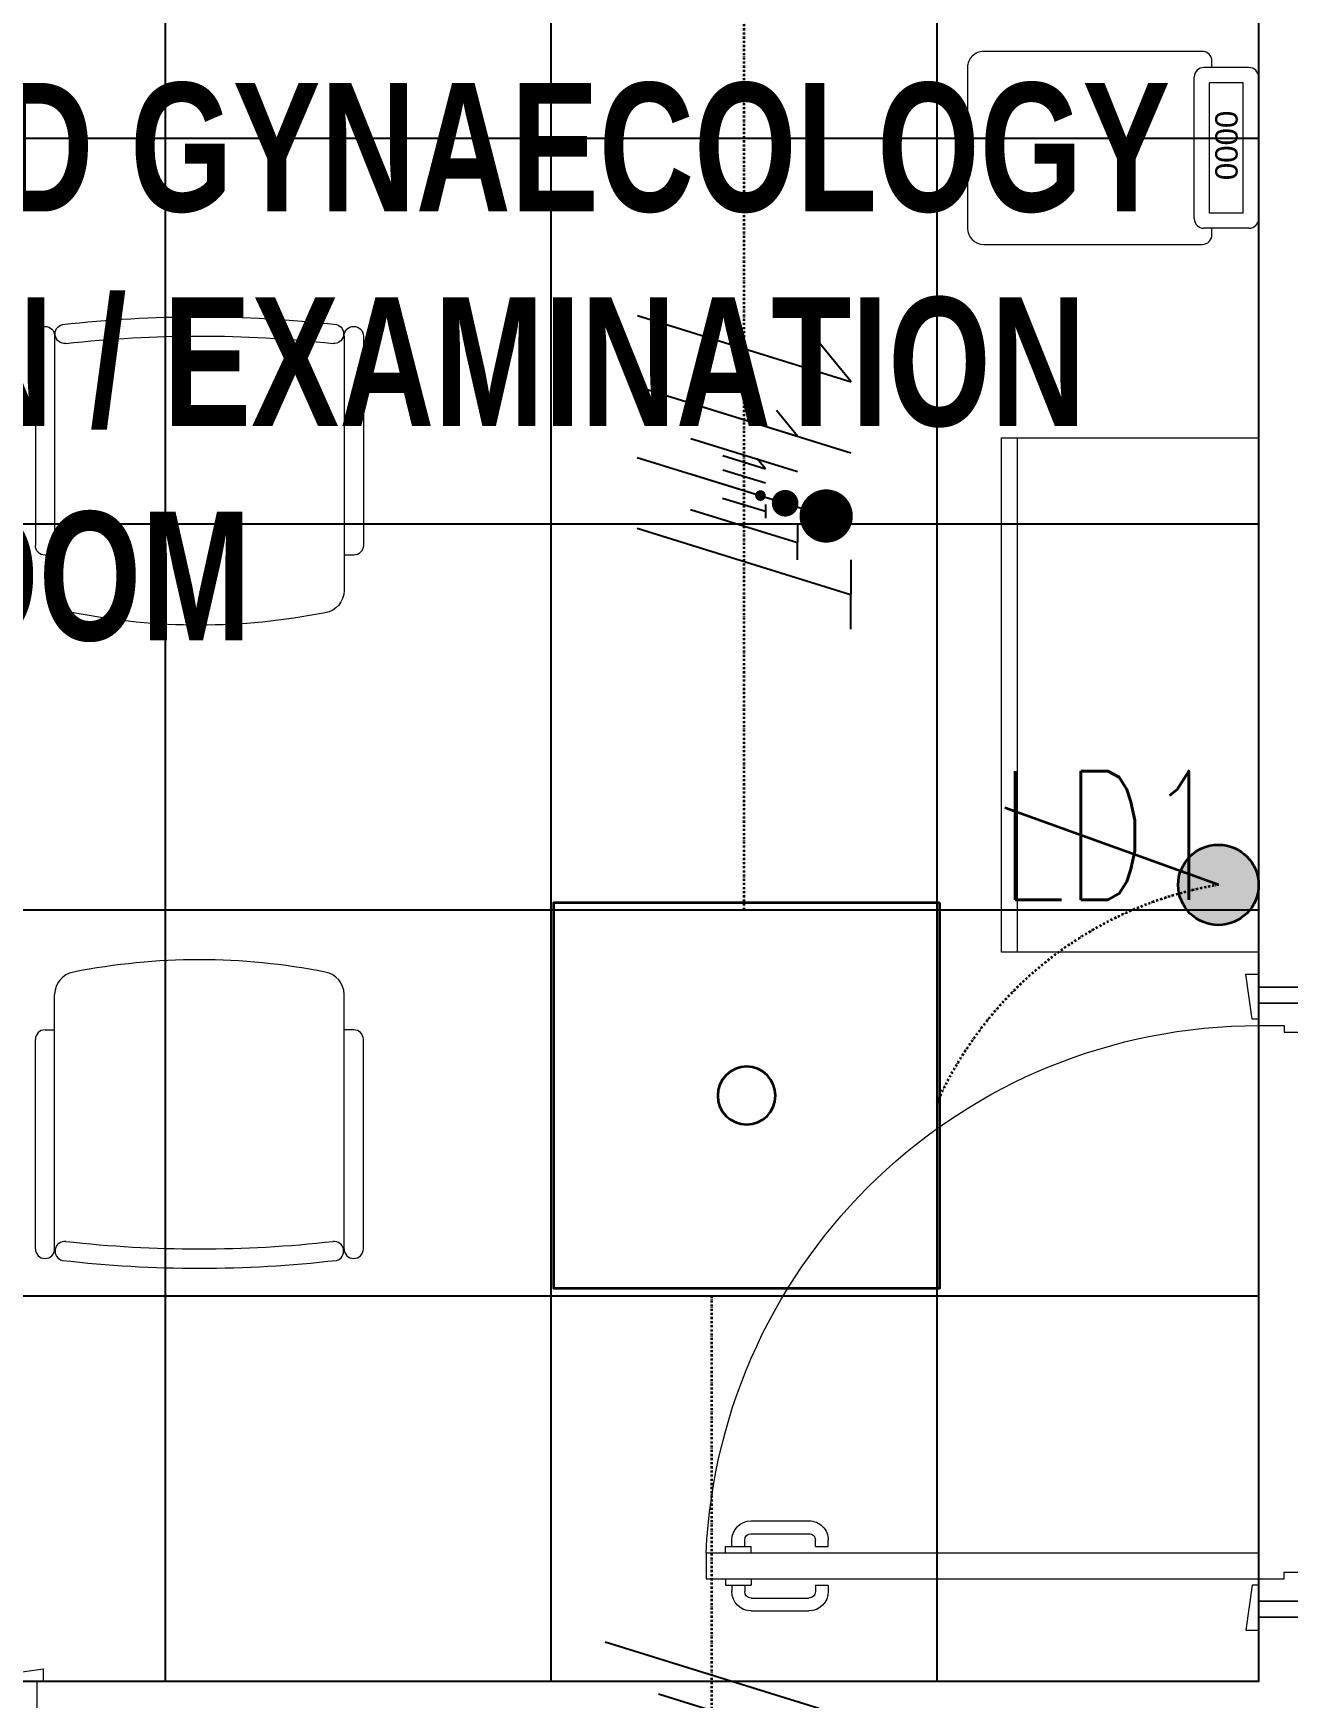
# Model space of a CAD drawing. Extents: x -12260 to 57327, y -29287 to 19916.
# Drawn here: x 21971 to 23921, y -6835 to -4247 of the extents above; entities that cross this region are included whole.
import ezdxf
from ezdxf.enums import TextEntityAlignment as Align

# ---------------------------------------------------------------- set-up
doc = ezdxf.new("R2010")
doc.units = 0
doc.header["$LTSCALE"] = 0.25
doc.linetypes.add('DASHDOT', pattern=[25.4, 12.7, -6.35, 0, -6.35])
for name, color, linetype, lineweight in [('01-First Floor$0$72_EGR_BASE_TEXT', 252, 'Continuous', 5), ('01-First Floor$0$LOADING', 253, 'Continuous', 5), ('01-First Floor$0$Walls', 251, 'Continuous', 5), ('01-First Floor$0$Wooden Joinery', 251, 'Continuous', 5), ('E-LITE-CIRC-NUMB', 6, 'Continuous', 25), ('E-LITE-CLNG', 150, 'Continuous', 35), ('E-LITE-CLNG-CNDT', 6, 'DASHDOT', 35), ('E-LITE-CTRL', 6, 'Continuous', 25), ('E-LITE-IDEN', 6, 'Continuous', 25), ('E-LITE-SWCH @ 100', 3, 'Continuous', 35), ('E-POWR-WIRE', 6, 'Continuous', 25), ('E-POWR-WIRE @ 100', 6, 'Continuous', 25), ('E-POWR-WIRE @ 20', 6, 'Continuous', 25), ('E-POWR-WIRE @ 50', 6, 'Continuous', 25)]:
    doc.layers.add(name, color=color, linetype=linetype, lineweight=lineweight)
doc.layers.add('01-First Floor$0$FALSE CEILING', color=251, linetype='Continuous')
doc.layers.add('01-First Floor$0$TME-NON MEDICAL FURNITURE', color=242, linetype='Continuous')
doc.styles.add('01-First Floor$0$Standard', font='arial.ttf')
doc.styles.add('01-First Floor$0$X3G_ENTITY_9EC9', font='swisscl.ttf', dxfattribs={"height": 0.2})
doc.styles.add('DC_SIMPLEX', font='SIMPLEX.shx', dxfattribs={"width": 0.7})

# ---------------------------------------------------------------- blocks, each defined once
blk = doc.blocks.new('01-First Floor$0$A$C72370EFE')
at = {"layer": '01-First Floor$0$Wooden Joinery'}
for p, q in [((-0.01, -0.04), (-0.02, -0.04)), ((-0.01, -0.03), (-0.01, -0.07)), ((0, -0.03), (-0.01, -0.03)), ((0.04, -0.03), (0.05, -0.03)), ((0.05, -0.03), (0.05, -0.07)), ((0.05, -0.04), (0.06, -0.04)), ((-0.05, -0.07), (-0.05, -0.16)), ((-0.03, -0.07), (-0.03, -0.16)), ((-0.01, -0.06), (-0.02, -0.06)), ((0, -0.07), (-0.01, -0.07)), ((0.04, -0.07), (0.05, -0.07)), ((0.05, -0.06), (0.06, -0.06)), ((0.07, -0.07), (0.07, -0.16)), ((0.09, -0.07), (0.09, -0.16)), ((-0.01, -0.17), (-0.02, -0.17)), ((-0.01, -0.17), (-0.01, -0.19)), ((0.05, -0.17), (0.06, -0.17)), ((0.05, -0.17), (0.05, -0.19)), ((-0.01, -0.19), (-0.02, -0.19)), ((0.05, -0.19), (0.06, -0.19))]:
    blk.add_line(p, q, dxfattribs=at)
for centre, radius, start, end in [((-0.02, -0.07), 0.03, 90, 180), ((0.06, -0.07), 0.03, 0, 90), ((-0.02, -0.07), 0.01, 90, 180), ((0.06, -0.07), 0.01, 0, 90), ((-0.02, -0.16), 0.03, 180, 270), ((-0.02, -0.16), 0.01, 180, 270), ((0.06, -0.16), 0.01, 270, 0), ((0.06, -0.16), 0.03, 270, 0)]:
    blk.add_arc(centre, radius, start, end, dxfattribs=at)
blk = doc.blocks.new('01-First Floor$0$A$C5DAD61B4')
at = {"layer": '01-First Floor$0$Wooden Joinery'}
for points in [[(80, 959.1), (80, 969.1), (10, 979.1), (10, 959.1)], [(940, 959.1), (940, 969.1), (1010, 979.1), (1010, 959.1)], [(70, 859.1), (70, 849.1), (0, 839.1), (0, 859.1)], [(120, 859.1), (120, 0), (80, 0), (80, 859.1)], [(950, 859.1), (950, 849.1), (1020, 839.1), (1020, 859.1)]]:
    blk.add_lwpolyline(points, close=True, dxfattribs=at)
for points in [[(45, 859.1), (45, 959.1), (20, 959.1), (20, 859.1), (45, 859.1)], [(45, 859.1), (80, 859.1), (80, 899.1), (90, 899.1), (90, 959.1), (45, 959.1), (45, 859.1)], [(975, 859.1), (940, 859.1), (940, 899.1), (930, 899.1), (930, 959.1), (975, 959.1), (975, 859.1)], [(975, 859.1), (975, 959.1), (1000, 959.1), (1000, 859.1), (975, 859.1)]]:
    blk.add_lwpolyline(points, dxfattribs=at)
blk.add_arc((80, 859.1), 860, 272.666, 0, dxfattribs=at)
at = {"layer": '01-First Floor$0$Wooden Joinery', "xscale": 999.9999999998854, "yscale": 999.9999999998854, "zscale": 999.9999999998854, "rotation": 180}
blk.add_blockref('01-First Floor$0$A$C72370EFE', (120, 0), dxfattribs=at)
blk = doc.blocks.new('01-First Floor$0$GF21016-P')
at = {"layer": '01-First Floor$0$LOADING', "extrusion": (-1.24384e-09, -1.20261e-09, -1)}
for p, q in [((0.0128, 0.0179), (0.0128, 0.4136)), ((0.4628, 0.0179), (0.4628, 0.4136)), ((-0.0172, 0.0179), (-0.0172, 0.3435)), ((-0.0022, 0.3585), (0.0128, 0.3585)), ((0.4778, 0.3585), (0.4628, 0.3585)), ((0.4928, 0.0179), (0.4928, 0.3435)), ((0.4778, 0.0029), (0.4778, 0.0029))]:
    blk.add_line(p, q, dxfattribs=at)
for centre, radius, start, end in [((-0.2378, -0.5362), 1.0036, 78.7568, 101.2432), ((-0.0478, 0.4136), 0.035, 0, 80.6557), ((-0.4278, 0.4136), 0.035, 99.3443, 180), ((0.0022, 0.3435), 0.015, 0, 90), ((-0.4778, 0.3435), 0.015, 90, 180), ((-0.0284, 0.0145), 0.015, 284.3864, 95.5209), ((-0.2378, 1.8928), 1.8749, 263.6341, 276.3659), ((-0.4471, 0.0145), 0.015, 84.4791, 255.6136), ((0.0022, 0.0179), 0.015, 270, 0), ((0.0022, 0.0179), 0.015, 180, 270), ((-0.2378, 1.8734), 1.8855, 263.5119, 276.4881), ((-0.4778, 0.0179), 0.015, 270, 0), ((-0.4778, 0.0179), 0.015, 180, 270)]:
    blk.add_arc(centre, radius, start, end, dxfattribs=at)
blk = doc.blocks.new('01-First Floor$0$GF21027-P')
at = {"layer": '01-First Floor$0$LOADING'}
for p, q in [((0.4, 0.4), (-0.4, 0.4)), ((-0.4, 0.4), (-0.4, 0)), ((0.4, 0), (0.4, 0.4)), ((-0.4, 0.025), (0.4, 0.025)), ((-0.4, 0), (0.4, 0))]:
    blk.add_line(p, q, dxfattribs=at)
blk = doc.blocks.new('01-First Floor$0$HF13461A-P')
at = {"layer": '01-First Floor$0$LOADING'}
for p, q in [((0.2579, 0.4503), (0.0379, 0.4503)), ((0.0229, 0.4353), (0.0229, 0.3653)), ((0.2493, 0.4266), (0.0466, 0.4266)), ((0.0466, 0.4266), (0.0466, 0.3739)), ((0.2493, 0.4266), (0.2493, 0.3739)), ((0.2729, 0.4353), (0.2729, 0.3653)), ((-0.0021, 0.3628), (-0.0021, 0.0228)), ((0.0229, 0.3778), (0.0129, 0.3778)), ((0.2493, 0.3739), (0.0466, 0.3739)), ((0.2829, 0.3778), (0.2729, 0.3778)), ((0.2979, 0.0228), (0.2979, 0.3628)), ((0.2579, 0.3503), (0.0379, 0.3503)), ((0.0229, -0.0022), (0.2729, -0.0022))]:
    blk.add_line(p, q, dxfattribs=at)
for centre, radius, start, end in [((0.0379, 0.4353), 0.015, 90, 180), ((0.2579, 0.4353), 0.015, 0, 90), ((0.0129, 0.3628), 0.015, 90, 180), ((0.0379, 0.3653), 0.015, 180, 270), ((0.2579, 0.3653), 0.015, 270, 0), ((0.2829, 0.3628), 0.015, 0, 90), ((0.0229, 0.0228), 0.025, 180, 270), ((0.2729, 0.0228), 0.025, 270, 0)]:
    blk.add_arc(centre, radius, start, end, dxfattribs=at)
at = {"layer": '01-First Floor$0$LOADING', "style": '01-First Floor$0$Standard'}
blk.add_text('0000', height=0.03477, dxfattribs=at).set_placement((0.0901, 0.3829))
blk = doc.blocks.new('01-First Floor')
at = {"layer": '01-First Floor$0$FALSE CEILING', "linetype": 'Continuous'}
for p, q in [((22176, -6810), (22176, -2810)), ((22776, -6810), (22776, -2810)), ((23376, -6810), (23376, -2810)), ((20376, -4410), (23876, -4410)), ((20376, -5010), (23876, -5010)), ((20376, -5610), (23876, -5610)), ((20376, -6210), (23876, -6210))]:
    blk.add_line(p, q, dxfattribs=at)
at = {"layer": '01-First Floor$0$FALSE CEILING'}
blk.add_lwpolyline([(20376, -2810), (23876, -2810), (23876, -6810), (20376, -6810)], close=True, dxfattribs=at)
at = {"layer": '01-First Floor$0$Walls'}
for p, q in [((23876, -3411.9), (23876, -5730)), ((23876, -5730), (23976, -5730)), ((23876, -6710), (23876, -6810)), ((23876, -6710), (23976, -6710)), ((21976, -6810), (23876, -6810))]:
    blk.add_line(p, q, dxfattribs=at)
at = {"layer": '01-First Floor$0$LOADING', "lineweight": 0, "xscale": 1000, "yscale": 1000, "zscale": 1000, "rotation": 270}
blk.add_blockref('01-First Floor$0$HF13461A-P', (23425.7, -4277.3, -0.1), dxfattribs=at)
at = {"layer": '01-First Floor$0$LOADING', "color": 1, "xscale": -1000, "yscale": 1000, "zscale": 1000, "rotation": 269.9999999790882}
blk.add_blockref('01-First Floor$0$GF21027-P', (23476, -5275.9, -0.1), dxfattribs=at)
at = {"layer": '01-First Floor$0$TME-NON MEDICAL FURNITURE', "color": 1, "extrusion": (-4.75185e-05, 1.86519e-05, 1), "xscale": 1000.000000000005, "yscale": 1000.000000000005, "zscale": -1000.000000000001, "rotation": 179.9999749532385}
blk.add_blockref('01-First Floor$0$GF21016-P', (22466.7, -4699.9, -1.3), dxfattribs=at)
at = {"layer": '01-First Floor$0$TME-NON MEDICAL FURNITURE', "color": 1, "extrusion": (-4.75185e-05, -1.86519e-05, 1), "xscale": -1000.000000000004, "yscale": 1000.000000000004, "zscale": -1000.000000000004, "rotation": 2.504676146486418e-05}
blk.add_blockref('01-First Floor$0$GF21016-P', (22466.7, -6155, -1.1), dxfattribs=at)
at = {"layer": '01-First Floor$0$Wooden Joinery', "xscale": -1, "rotation": 270}
blk.add_blockref('01-First Floor$0$A$C5DAD61B4', (23016.9, -6730), dxfattribs=at)
at = {"layer": '01-First Floor$0$Wooden Joinery', "xscale": -1}
blk.add_blockref('01-First Floor$0$A$C5DAD61B4', (21996, -7769.1), dxfattribs=at)
at = {"layer": '01-First Floor$0$72_EGR_BASE_TEXT', "insert": (21990.5, -4324.1, 0), "char_height": 200, "width": 3714.666, "attachment_point": 2, "style": '01-First Floor$0$X3G_ENTITY_9EC9'}
blk.add_mtext('{\\fSwis721 LtCn BT|b1|i0|c0|p34;OBSTETRICS AND GYNAECOLOGY CONSULTATION / EXAMINATION ROOM}', dxfattribs=at)
blk = doc.blocks.new('*U24')
blk.add_hatch(color=256).paths.add_polyline_path([(0.625, -0.625, 1), (0.625, 0.625, 1)])
blk.add_line((0.625, 0), (3.947, -1.2))
blk.add_circle((0.625, 0), 0.625)
at = {"layer": 'E-LITE-CTRL', "style": 'DC_SIMPLEX', "width": 0.7, "flags": 8}
blk.add_attdef('CONTROL', (-26.627, -10.116), '', height=2, rotation=360, dxfattribs=at)
at = {"layer": 'E-LITE-IDEN', "style": 'DC_SIMPLEX', "width": 0.7, "flags": 8}
blk.add_attdef('TYPE', text='', height=2, rotation=360, dxfattribs=at).set_placement((-31.991, -10.116), align=Align.RIGHT)
blk = doc.blocks.new('*U25')
blk.add_lwpolyline([(-300, 300), (-300, -300), (300, -300), (300, 300)], close=True)
blk.add_circle((0, 0), 45)
at = {"layer": 'E-LITE-CIRC-NUMB', "style": 'DC_SIMPLEX', "width": 0.7, "flags": 8}
blk.add_attdef('CIRCUIT', text='', height=200, rotation=0, dxfattribs=at).set_placement((-473.9, 300), align=Align.RIGHT)
at = {"layer": 'E-LITE-CTRL', "style": 'DC_SIMPLEX', "width": 0.7, "flags": 8}
blk.add_attdef('CONTROL', (1118.9, -935), '', height=200, rotation=360, dxfattribs=at)
at = {"layer": 'E-LITE-IDEN', "style": 'DC_SIMPLEX', "width": 0.7, "flags": 8}
blk.add_attdef('TYPE', (460.4, 457.6), '', height=200, rotation=360, dxfattribs=at)
blk = doc.blocks.new('*U44')
for p, q in [((-1.658, 1.617), (1.663, 0.587)), ((-1.66, 0.515), (1.66, -0.515)), ((-1.663, -0.587), (1.658, -1.617)), ((1.659, -1.078), (1.657, -2.157))]:
    blk.add_line(p, q)
at = {"const_width": 0.414}
blk.add_lwpolyline([(1.278, -0.19, 1), (1.277, -0.604, 1)], format="xyb", close=True, dxfattribs=at)
blk = doc.blocks.new('*U653')
at = {"layer": 'E-POWR-WIRE @ 100', "xscale": 100, "yscale": 100, "zscale": 100}
blk.add_blockref('*U44', (23026, -6910), dxfattribs=at)
at = {"layer": 'E-POWR-WIRE @ 20', "xscale": 20, "yscale": 20, "zscale": 20}
blk.add_blockref('*U44', (23026, -6910), dxfattribs=at)
at = {"layer": 'E-POWR-WIRE @ 50', "xscale": 50, "yscale": 50, "zscale": 50}
blk.add_blockref('*U44', (23026, -6910), dxfattribs=at)
blk = doc.blocks.new('*U48')
for p, q in [((-1.655, 2.719), (1.665, 1.689)), ((1.665, 1.689), (1.006, 2.491)), ((-1.658, 1.617), (1.663, 0.587)), ((-1.66, 0.515), (1.66, -0.515)), ((-1.663, -0.587), (1.658, -1.617)), ((1.659, -1.078), (1.657, -2.157))]:
    blk.add_line(p, q)
at = {"const_width": 0.414}
blk.add_lwpolyline([(1.278, -0.19, 1), (1.277, -0.604, 1)], format="xyb", close=True, dxfattribs=at)
blk = doc.blocks.new('*U713')
at = {"layer": 'E-POWR-WIRE @ 100', "xscale": 100, "yscale": 100, "zscale": 100}
blk.add_blockref('*U48', (23075.9, -4957.9), dxfattribs=at)
at = {"layer": 'E-POWR-WIRE @ 20', "xscale": 20, "yscale": 20, "zscale": 20}
blk.add_blockref('*U48', (23075.9, -4957.9), dxfattribs=at)
at = {"layer": 'E-POWR-WIRE @ 50', "xscale": 50, "yscale": 50, "zscale": 50}
blk.add_blockref('*U48', (23075.9, -4957.9), dxfattribs=at)

msp = doc.modelspace()

# ---------------------------------------------------------------- linework, layer by layer
at = {"layer": 'E-LITE-CLNG-CNDT'}
for points in [[(23075.9, -5609.9), (23075.9, -3809.9)], [(23026, -7820), (23026, -6209.9)]]:
    msp.add_lwpolyline(points, dxfattribs=at)
msp.add_lwpolyline([(23375.9, -5909.9, -0.251251), (23813.5, -5571.2, -245.020816)], format="xyb", dxfattribs=at)

# ---------------------------------------------------------------- block references
at = {"layer": 'E-LITE-CLNG'}
ref = msp.add_blockref('*U25', (23079.9, -5898.8), dxfattribs=dict(at, xscale=-1))
ref.add_attrib('TYPE', 'LD1', (23473.4, -5594.3), dxfattribs={"layer": 'E-LITE-IDEN', "height": 200, "rotation": 0, "style": 'DC_SIMPLEX', "width": 0.7, "flags": 8})
at = {"layer": 'E-LITE-CLNG-CNDT'}
msp.add_blockref('01-First Floor', (0, 0), dxfattribs=at)
at = {"layer": 'E-LITE-SWCH @ 100', "xscale": 100, "yscale": 100, "zscale": 100, "rotation": 180}
msp.add_blockref('*U24', (23876, -5571.2), dxfattribs=at)
at = {"layer": 'E-POWR-WIRE'}
for name in ['*U713', '*U653']:
    msp.add_blockref(name, (0, 0), dxfattribs=at)

doc.saveas('drawing.dxf')
